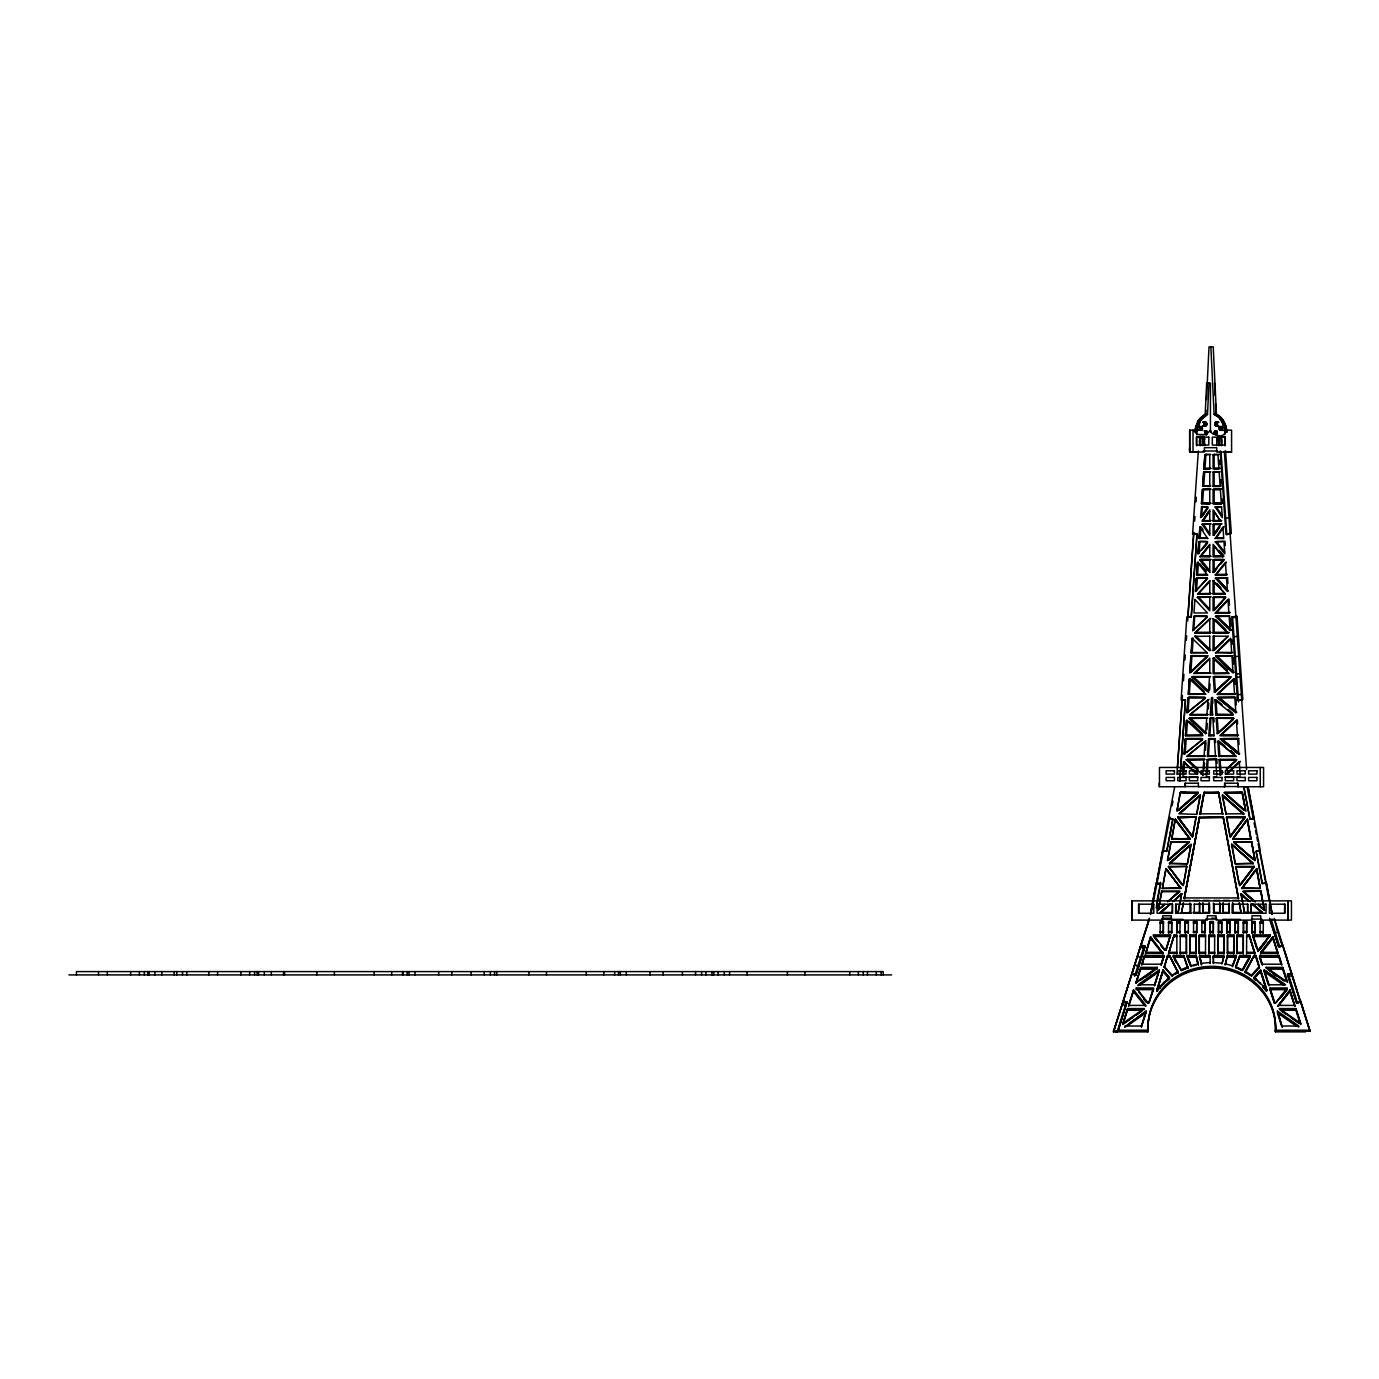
<?xml version="1.0" encoding="UTF-8"?>
<svg xmlns="http://www.w3.org/2000/svg" width="1379" height="1379" viewBox="0 0 1379 1379"><rect width="100%" height="100%" fill="white"/><g stroke="black" fill="none" stroke-linecap="round" stroke-linejoin="round"><path stroke-width="1.5" d="M1131.935 920.103L1131.935 900.866L1291.451 900.866L1291.451 920.103L1260.768 920.103L1260.768 915.759L1252.011 915.759L1252.011 920.103L1216.071 920.103L1216.071 915.759L1207.314 915.759L1207.314 920.103L1171.374 920.103L1171.374 915.759L1162.618 915.759L1162.618 920.103L1131.935 920.103L1131.935 900.866M1160.153 933.255L1160.256 921.534L1163.411 921.534L1163.411 932.566L1160.256 932.566M1179.959 933.255L1180.062 921.534L1176.908 921.534L1176.908 932.566L1180.062 932.566M1188.284 933.255L1188.388 921.534L1185.233 921.534L1185.233 932.566L1188.388 932.566M1180.234 953.303L1186.457 953.303L1186.457 934.876L1180.234 934.876L1180.131 953.992M1193.214 430.145L1189.698 430.145L1189.698 452.019L1204.419 452.019L1204.419 447.675L1216.692 447.675L1216.692 452.019L1231.585 452.019L1231.585 430.145L1228.086 430.145L1223.707 434.54C1220.501 438.126 1209.986 433.368 1215.985 430.955C1219.45 435.609 1211.227 436.04 1210.555 430.145L1206.177 434.54M1189.784 934.876L1189.784 953.303L1196.024 953.303L1196.024 934.876L1189.784 934.876L1189.698 953.992M1193.025 452.019L1193.025 430.145L1197.403 434.54L1206.573 434.609L1207.47 432.61L1206.332 430.869L1204.539 434.385L1206.884 434.385M1193.559 932.566L1193.559 921.534L1196.713 921.534L1196.713 932.566L1193.559 932.566L1193.559 931.566L1196.713 931.566M1201.885 932.566L1201.885 921.534L1205.039 921.534L1205.039 932.566L1201.885 932.566L1201.885 931.566L1205.039 931.566M1209.762 633.099L1209.762 618.585L1194.972 632.858L1209.762 633.099L1194.972 632.858M1209.762 597.21L1209.762 610.776L1197.317 597.21L1209.762 597.21L1197.317 597.452M1199.971 556.599L1209.762 556.823L1209.762 544.343L1199.971 556.823L1208.538 546.101M1209.762 524.261L1209.762 535.431L1202.092 524.261L1209.762 524.261L1202.092 524.261M1209.762 503.783L1209.762 489.459L1202.488 489.459L1201.523 503.542L1209.762 503.783L1201.523 503.542M1209.762 486.373L1209.762 472.049L1203.695 472.049L1202.712 486.132L1209.762 486.373L1202.712 486.132M1203.919 468.722L1209.762 468.963L1209.762 454.639L1204.901 454.639L1203.919 468.963L1204.901 454.639M1210.21 921.534L1210.21 932.566L1213.365 932.566L1213.365 921.534L1210.21 921.534L1210.124 933.255M1213.089 633.099L1213.089 618.585L1227.913 633.099L1213.089 633.099L1227.913 632.858M1213.089 572.44L1213.089 559.908L1223.104 559.908L1214.347 570.906M1222.897 556.599L1213.089 556.823L1213.089 544.343L1222.897 556.823L1214.313 546.101M1213.089 486.373L1213.089 472.049L1219.157 472.049L1220.139 486.373L1213.089 486.373L1220.139 486.373M1223.139 641.666L1214.141 650.233L1214.141 635.719M1218.002 934.876L1218.002 953.303L1224.224 953.303L1224.224 934.876L1218.002 934.876L1217.898 953.992M1218.536 921.534L1218.536 932.566L1221.691 932.566L1221.691 921.534L1218.536 921.534L1218.45 933.255M1226.862 921.534L1226.862 932.566L1230.016 932.566L1230.016 921.534L1226.862 921.534L1226.776 933.255M1227.551 953.303L1227.551 934.876L1233.791 934.876L1233.791 953.303L1227.551 953.303L1227.551 952.303L1233.791 952.303M1235.188 921.534L1235.188 932.566L1238.342 932.566L1238.342 921.534L1235.188 921.534L1235.101 923.223L1238.256 923.223M1237.118 934.876L1237.118 953.303L1243.341 953.303L1243.341 934.876L1237.118 934.876L1237.015 953.992M1243.513 921.534L1243.513 932.566L1246.668 932.566L1246.668 921.534L1243.513 921.534L1243.427 923.223L1246.582 923.223M1251.839 931.566L1254.993 931.566L1254.907 933.255L1254.907 922.223L1251.753 922.223L1251.736 933.255L1251.839 921.534L1254.993 921.534L1254.993 932.566L1251.839 932.566M1260.078 933.255L1260.165 921.534L1263.319 921.534L1263.233 933.255L1263.319 931.566L1260.165 931.566M1287.934 920.103L1287.934 900.866M1199.902 445.624C1197.403 434.471 1205.47 433.661 1203.109 445.555M1200.523 445.624L1200.592 438.918L1202.195 436.471M1216.761 445.624L1216.83 438.918L1218.45 436.471M1219.105 445.624L1219.191 438.918L1220.794 436.471M1218.743 445.555C1216.692 434.023 1223.794 434.057 1221.708 445.555M1198.903 430.351L1200.161 428.231L1199.023 426.473M1202.505 428.731L1201.023 426.456L1200.006 429.524L1201.264 430.351L1202.385 429.231L1200.144 428.731M1206.573 434.609C1204.074 435.178 1204.246 429.334 1206.987 431.282M1219.105 428.576C1218.829 424.939 1223.363 427.076 1221.535 429.645C1217.536 431.231 1220.622 426.439 1222.587 430.317M1221.449 428.576L1222.346 426.559M1209.004 383.138L1207.504 414.338L1200.575 420.509L1197.024 430.938L1194.662 430.938L1198.23 420.509L1205.16 414.338L1206.659 383.138L1210.434 383.138L1210.434 432.041M1205.97 410.115L1205.763 414.338L1199.058 420.181L1195.403 430.058M1206.487 399.582L1209.004 346.887L1213.227 346.887L1216.45 414.338C1223.294 417.406 1226.5 425.197 1227.069 432.282L1224.724 432.282C1224.156 425.197 1220.949 417.406 1214.106 414.338L1210.865 346.887M1196.8 434.54L1197.024 430.938M1195.472 534.207L1192.594 533.811L1196.903 534.052L1191.163 617.12L1186.836 616.878L1181.096 699.929L1185.406 700.17L1179.803 781.1L1185.492 699.929L1182.165 699.705M1192.594 534.052L1198.334 451.002M1177.39 768.051L1182.131 699.705M1187.871 616.637L1193.628 533.363L1197.11 533.828L1191.301 616.878L1187.871 616.413M1182.734 775.188L1183.665 761.829L1197.162 774.326M1202.626 738.972L1185.233 738.972L1184.199 754.106L1202.109 740.006M1186.526 720.372L1185.475 735.662L1203.022 735.662L1186.526 720.372L1185.475 735.886M1205.487 697.515L1188.112 697.515L1187.06 712.65L1204.987 698.326M1188.336 694.206L1189.387 678.933L1205.901 694.206L1188.336 694.447L1189.387 678.933M1190.973 656.076L1189.836 672.573L1207.194 656.301L1189.836 672.797L1190.973 656.076L1207.194 656.076M1192.197 638.322L1191.197 652.991L1192.197 638.322L1207.366 652.991M1196.593 574.836L1197.455 562.339L1207.625 575.06L1196.593 575.06L1207.625 574.836M1198.041 553.686L1198.885 541.671L1198.041 553.91L1207.642 541.671L1198.885 541.913M1199.902 527.157L1199.109 538.586L1199.902 526.933L1207.763 538.586M1182.872 773.516L1183.665 761.829M1184.199 754.33L1185.233 738.972M1187.06 712.891L1188.112 697.515M1196.351 578.387L1207.521 578.146L1195.455 591.246L1196.351 578.146L1195.455 591.488L1207.521 578.387M1196.593 575.06L1197.455 562.339M1201.523 503.783L1202.488 489.459M1202.712 486.373L1203.695 472.049M1183.716 774.964L1184.647 761.587M1185.182 753.882L1186.233 738.506L1201.712 738.506M1202.092 735.421L1186.457 735.421L1187.526 720.148M1188.06 712.426L1189.112 697.067L1204.591 697.291M1193.766 630.169L1194.748 615.827L1206.47 616.051M1196.472 591.022L1197.386 577.68L1206.694 577.68M1206.832 574.612L1197.61 574.612L1198.489 562.098M1199.092 553.462L1199.92 541.206L1206.935 541.447M1207.073 538.138L1200.144 538.138L1200.937 526.692L1203.178 529.967M1202.333 506.403L1201.592 517.159L1207.78 507.937M1210.814 503.318L1202.557 503.318L1203.539 488.993L1210.814 488.993M1210.814 471.808L1204.746 471.584L1203.764 485.908L1210.814 485.908M1210.814 468.498L1204.987 468.498L1205.953 454.174M1202.747 775.205L1203.815 759.691L1186.25 759.932M1204.039 756.606L1205.091 741.247L1188.198 755.347M1205.625 733.766L1206.677 718.252L1189.112 718.252L1205.625 733.525M1206.901 715.167L1207.952 699.808L1191.06 713.908M1208.487 692.31L1209.538 676.796L1191.99 676.796L1208.487 692.086M1204.16 769.017L1204.556 763.052M1205.453 750.245L1205.987 742.678M1206.918 729.474L1207.314 723.51M1208.332 709.03L1208.728 703.118M1209.659 689.948L1210.055 683.984M1206.073 775.17L1207.142 759.691L1216.761 759.226L1208.159 759.226L1207.09 774.946M1207.366 756.606L1208.573 738.972L1215.33 738.748L1209.607 738.506L1208.4 756.157L1216.537 756.157M1208.797 735.886L1210.004 718.252L1212.865 718.252L1214.072 735.886M1210.245 715.167L1211.434 697.602L1212.641 715.167M1213.348 735.421L1209.831 735.421L1211.038 717.787L1213.899 717.787L1214.158 721.889M1176.942 774.446L1182.475 695.447M1183.492 680.778L1183.94 674.383M1184.94 659.989L1185.302 654.973M1186.319 640.304L1186.647 635.805M1187.681 620.895L1193.869 532.415M1194.662 521.055L1194.972 516.608M1196.007 501.887L1196.334 497.267M1206.953 617.464L1192.749 630.617L1193.955 616.292L1207.383 616.292M1201.523 506.851L1200.54 517.625L1207.763 506.851L1201.523 506.851L1207.763 507.093M1203.126 425.973L1204.505 424.025L1203.126 422.06M1206.815 424.525L1205.47 422.06L1204.281 424.991L1205.47 425.973L1206.677 424.991L1204.453 424.525M1214.761 424.025C1214.899 420.026 1219.381 423.629 1216.83 425.715C1212.658 425.421 1216.95 423.577 1218.484 422.06M1214.727 434.385C1217.674 436.385 1217.45 429.317 1214.623 431.282M1150.431 913.794L1156.24 882.974L1150.431 914.432M1169.651 818.35L1172.908 818.988L1166.824 851.308L1162.549 850.671L1156.464 882.991L1160.756 884.215L1156.24 883.611M1156.464 883.594L1162.549 851.291M1156.188 907.847L1160.756 883.611M1157.705 900.384L1158.463 896.333M1169.875 835.743L1170.633 831.709M1158.153 910.433L1161.67 891.041M1162.48 888.421L1166.1 868.58L1180.786 888.421L1162.29 888.421L1165.893 868.58M1167.41 860.53L1170.943 841.776M1177.08 809.818L1180.217 792.494L1198.144 792.494L1178.218 809.921M1158.326 910.468L1161.859 891.075L1179.752 891.075L1167.513 901.814L1178.011 892.385M1189.06 841.724L1171.167 841.724L1167.617 860.513L1189.06 842.328L1169.151 859.772M1171.788 839.07L1175.408 819.229L1190.094 839.07L1171.788 838.449M1180.458 792.373L1176.925 811.162L1198.351 792.373L1180.458 792.373L1198.351 792.977L1178.459 810.421M1172.581 901.745L1181.751 893.695L1178.218 912.484M1186.905 866.408L1183.285 885.628L1168.599 866.408L1186.905 866.408L1168.392 867.046L1170.84 870.235M1169.633 863.133L1191.06 844.344L1187.526 863.737L1169.426 863.771L1189.319 846.361M1177.666 817.144L1196.196 817.04L1192.576 836.881L1177.89 817.04L1192.576 836.277M1200.351 794.993L1196.817 814.386L1178.924 813.782L1200.351 794.993L1180.458 813.041M1189.887 903.021L1190.094 913.088L1181.407 913.053L1183.285 903.021M1183.492 903.038L1181.613 912.484M1184.337 897.97L1199.575 817.04L1184.13 898.556M1204.229 792.373L1200.195 814.386L1204.229 792.373L1218.64 792.373L1222.673 814.386L1218.64 792.373M1183.423 884.318L1186.681 866.408M1190.853 845.034L1187.302 863.771L1169.426 863.151L1189.319 845.723M1223.276 817.661L1199.575 817.661L1184.337 898.574L1199.368 817.144L1223.276 817.04L1238.532 898.574L1223.276 817.04M1200.351 811.938L1204.022 792.494L1218.415 792.494L1222.449 813.869M1200.351 812.559L1204.022 792.494M1151.103 913.743L1169.909 817.04M1172.116 805.698L1172.977 801.268M1156.774 902.004L1160.601 882.301M1221.897 963.955L1223.949 955.475L1213.451 955.475L1213.451 963.525M1222.484 962.318L1223.949 956.474L1213.451 956.474M1225.173 964.559L1227.379 955.475L1236.291 955.475L1232.464 965.679L1225.259 963.869L1225.259 964.869L1227.379 956.474L1236.291 956.474L1232.464 966.679M1149.138 919.104L1113.818 1031.113L1116.99 1032.113L1126.384 1002.292M1134.589 976.315L1144.001 946.442M1169.582 956.474L1167.617 956.474L1164.135 967.351L1167.617 955.475L1169.582 955.475L1178.218 972.953L1169.582 955.475M1176.908 953.303L1168.634 953.303L1174.201 934.876L1176.908 934.876L1176.804 953.992M1162.893 970.626L1157.24 990.76M1168.634 953.303L1174.115 935.565M1156.585 991.346L1162.893 971.626L1168.116 977.452M1164.617 966.231L1167.617 955.475M1168.547 953.992L1174.201 934.876M1113.422 1031.871L1140.692 945.891L1113.422 1031.871L1147.931 1031.871A63.83 60.883 0 0 1 1211.693 968.024A63.83 60.883 0 0 1 1275.454 1031.871L1305.465 1031.871L1305.465 1030.871L1275.454 1030.871L1275.454 1031.871M1140.847 945.011L1145.018 945.977L1135.917 975.401L1145.018 946.977L1140.847 946.011L1140.847 945.011L1149.448 918.19M1140.847 946.011L1149.448 919.19M1300.759 1001.206L1300.759 1002.205L1296.57 1003.188L1296.57 1002.188L1300.759 1001.206L1310.05 1031.199L1275.541 1031.199A63.83 60.883 0 0 0 1211.779 967.334A63.83 60.883 0 0 0 1148.035 1031.199L1118.007 1031.199L1127.057 1001.981L1122.868 1001.016M1118.007 1031.199L1127.057 1001.981M1127.557 1008.583L1122.782 1023.477L1144.122 1008.583L1144.122 1009.583L1127.557 1009.583L1127.557 1008.583L1144.122 1008.583M1133.572 989.846L1128.574 1005.412L1145.88 1005.412L1133.572 989.846L1128.574 1006.411M1140.778 967.369L1135.986 982.262L1157.343 967.369L1157.343 968.368L1140.778 968.368L1140.778 967.369L1157.343 967.369M1144.587 955.475L1141.795 964.197L1161.17 964.197L1163.962 955.475L1144.587 955.475L1142.26 964.145M1162.807 953.992L1150.5 938.427L1145.518 953.992L1150.603 936.737L1162.911 953.303L1145.604 953.303L1150.603 936.737M1127.453 1009.273L1122.782 1024.476L1132.624 1017.599M1135.986 983.261L1140.674 968.058M1141.795 965.197L1144.501 956.164M1123.264 1023.304L1127.453 1010.273L1141.95 1010.255M1129.091 1005.153L1133.469 991.535L1144.553 1005.532M1136.503 982.089L1140.674 969.058L1157.24 969.058M1146.121 1012.1L1141.347 1027.01L1146.121 1011.1L1124.781 1027.01L1146.121 1011.1M1159.343 969.902L1154.568 984.796L1138.003 984.796L1159.343 969.902L1154.568 985.795M1170.581 934.876L1165.583 950.441L1153.275 934.876L1170.581 934.876L1166.117 950.183M1141.26 1026.7L1145.432 1013.651M1149.086 1002.274L1153.447 988.657M1154.464 985.485L1159.256 970.592M1161.084 964.886L1163.876 956.164M1166.117 949.183L1169.857 937.496M1149.172 1002.585L1153.551 988.967L1136.244 988.967L1136.244 987.967L1153.551 987.967L1148.552 1003.533L1136.244 987.967M1161.17 965.197L1163.962 956.474L1144.587 956.474M1162.997 970.954L1156.688 990.656L1162.997 969.954L1169.53 978.211L1162.997 969.954M1232.378 966.369L1236.205 956.164L1236.205 957.164L1227.276 957.164L1227.379 955.475M1235.584 966.782L1239.824 955.475L1250.236 955.475L1242.376 969.696L1235.584 966.782L1240.669 969.971M1235.584 967.782L1239.824 956.474L1250.236 956.474L1242.376 970.695M1236.205 966.593L1239.824 955.475M1250.15 956.164L1242.272 970.385L1235.498 967.472M1243.255 969.609L1250.15 957.164L1239.738 957.164M1249.908 975.229L1245.254 971.264L1253.994 955.475L1255.959 955.475L1259.441 967.351L1251.46 976.211M1245.254 972.264L1253.907 956.164L1245.168 972.953M1202.626 515.867L1207.78 508.161M1202.316 520.952L1209.762 509.834L1209.762 521.176L1202.316 521.176L1210.814 520.728M1202.316 521.176L1208.711 511.661M1209.745 511.195L1203.35 520.728L1210.814 520.486M1220.76 524.261L1213.089 535.431L1213.089 524.261L1220.76 524.261L1214.192 534.069M1214.141 534.966L1219.622 527.002M1215.227 533.604L1219.622 527.226M1215.106 538.586L1222.966 526.933L1223.759 538.586L1215.106 538.362M1223.07 538.138L1216.157 538.138L1224 526.709M1157.343 991.07L1160.532 985.933L1169.53 977.211M1230.292 836.277L1244.996 817.04L1226.448 817.144L1230.068 836.967L1244.754 817.764L1226.448 817.764M1244.996 817.661L1230.292 836.881L1226.655 817.04L1244.996 817.04M1251.098 839.07L1247.478 819.229L1232.774 839.07L1251.098 839.07L1232.567 838.518M1232.774 839.07L1247.478 819.229M1240.807 884.629L1254.269 867.012L1235.756 867.046M1242.065 887.8L1256.752 868.58L1260.354 888.421L1241.858 888.421L1247.978 879.785M1242.065 888.421L1256.752 869.184M1230.068 836.329L1244.754 817.144M1233.791 836.915L1241.134 827.314M1243.582 824.108L1247.254 819.316L1250.874 839.139L1247.254 819.953L1233.791 837.553M1240.6 884.008L1254.063 866.408L1240.6 884.629M1250.425 876.579L1255.321 870.183M1241.858 888.421L1256.545 869.218L1260.165 888.421L1256.545 868.58M1270.283 934.876L1257.993 950.441L1252.994 934.876L1270.283 934.876L1257.993 951.441L1252.908 935.565M1257.889 951.114L1268.973 937.117M1260.354 949.011L1266.508 941.219M1260.665 952.303L1272.972 936.737L1277.971 953.303L1260.665 953.303L1260.665 952.303L1277.971 952.303M1265.491 946.77L1271.645 938.978M1260.665 953.303L1272.972 936.737M1260.578 953.992L1272.886 938.427L1277.868 953.992M1276.161 1002.671L1286.004 990.208M1279.936 998.31L1287.331 988.967L1270.025 988.967L1270.025 987.967L1287.331 987.967L1275.023 1003.533L1270.025 987.967M1281.074 997.431L1287.228 989.657L1269.938 989.657L1274.299 1003.274M1290.003 990.846L1277.695 1006.411L1290.003 989.846L1295.002 1006.411L1289.917 990.536L1286.228 995.207M1278.833 1004.533L1283.763 998.31M1278.833 1005.532L1289.917 991.535L1290.003 989.846M1201.488 550.221L1207.487 542.723M1203.884 547.446L1207.487 542.947M1209.59 545.412L1201.006 556.375L1210.814 556.375M1213.089 572.199L1223.104 559.908M1214.141 571.751L1216.64 568.665M1220.398 564.063L1224.138 559.443L1214.141 559.443L1214.141 571.975L1216.64 568.906M1220.398 564.287L1224.138 559.684L1214.141 559.684M1226.293 575.06L1225.414 562.339L1215.244 575.06L1226.293 575.06L1215.244 574.836M1227.327 574.612L1216.278 574.612L1226.448 562.115M1159.877 987.726L1167.151 980.159M1159.791 987.416L1169.426 977.901M1160.446 987.623L1159.791 988.415L1159.877 986.726M1259.441 966.351L1251.46 975.212L1245.254 971.264M1260.578 969.937L1266.887 990.656L1260.578 969.937L1254.045 977.211L1263.026 985.933L1266.232 991.07L1263.026 986.933M1259.182 972.092L1253.959 977.901L1255.631 979.469M1254.045 978.211L1260.578 970.937M1209.452 581.852L1198.558 593.677L1210.814 593.435M1214.141 610.07L1225.207 598.227M1222.449 601.434L1214.141 610.311L1214.141 596.762L1224.518 596.762M1215.364 612.966L1227.999 599.486L1228.93 613.207L1215.364 613.207L1228.93 613.207M1215.364 613.207L1227.999 599.486M1206.953 617.24L1192.749 630.617M1194.972 633.099L1210.814 618.361M1213.089 650.474L1228.137 636.184L1213.089 636.184L1213.089 650.698L1228.137 636.408M1192.283 670.797L1206.797 656.99M1223.139 641.425L1214.141 650.233M1206.797 657.231L1190.835 672.418L1191.973 655.611L1208.245 655.852M1215.502 652.991L1230.689 638.322L1231.688 652.991L1215.502 652.767M1204.97 663.299L1194.766 673.021L1210.814 673.021M1230.189 639.304L1216.537 652.301L1232.705 652.526M1194.766 673.245L1209.349 659.369M1216.537 652.526L1230.189 639.546M1214.382 692.086L1230.913 676.796L1213.33 676.796L1230.913 677.037L1215.882 690.931M1215.416 691.62L1230.43 677.727M1230.43 677.951L1215.416 691.844L1214.365 676.331L1229.965 676.572M1233.515 678.916L1216.985 694.447L1234.567 694.447L1233.515 679.157M1234.515 678.692L1218.019 693.982L1235.567 693.982M1217.261 733.525L1233.791 718.252L1216.192 718.252L1233.791 718.476M1218.295 733.059L1233.291 719.183M1233.291 719.407L1218.295 733.3L1217.226 717.787L1232.843 718.011M1237.446 735.886L1236.394 720.372L1219.846 735.662L1237.446 735.662M1221.363 734.507L1236.394 720.372M1220.139 774.981L1223.139 772.206M1226.155 769.43L1236.67 759.691L1219.07 759.691L1236.67 759.932L1227.655 768.258M1227.155 769.189L1236.153 760.622M1225.741 774.326L1239.256 761.829L1240.186 775.188M1227.241 773.171L1239.256 761.829M1228.241 772.481L1231.24 769.689M1234.239 766.914L1240.238 761.363M1226.741 774.102L1240.238 761.587M1169.633 863.737L1191.06 844.344M1158.153 909.795L1164.255 904.434M1158.326 909.864L1164.445 904.486M1161.204 907.744L1164.445 905.107M1168.84 901.056L1179.752 891.679L1161.67 891.679M1164.738 908.399L1160.153 912.415L1172.253 912.484M1178.493 896.35L1181.544 893.661L1178.011 912.415M1160.325 912.484L1169.513 904.434M1170.84 903.676L1160.153 913.053L1172.253 913.088M1173.908 900.987L1181.544 894.299M1160.325 913.088L1171.047 903.693M1174.098 901.021L1181.751 893.695M1178.218 810.559L1198.144 793.132L1180.217 792.494M1180.217 812.541L1198.61 796.459M1180.217 813.162L1200.144 795.752L1196.61 813.869M1168.944 859.186L1187.319 843.121M1168.944 859.824L1187.319 843.741M1188.595 711.633L1204.987 698.55M1208.987 699.343L1189.525 714.925L1206.901 714.925M1186.716 752.382L1202.109 739.765M1206.108 740.782L1186.647 756.381L1204.039 756.381M1169.426 978.9L1167.858 980.159L1167.944 978.469M1135.9 982.951L1153.964 970.351M1140.916 979.831L1145.846 976.384M1149.138 974.091L1155.705 969.506M1145.759 977.073L1150.672 973.643M1141.191 983.193L1147.759 978.607M1151.034 976.315L1157.602 971.73M1138.003 985.795L1159.343 970.902M1139.537 985.347L1159.256 971.574M1135.917 1015.306L1142.484 1010.721M1124.316 1023.028L1140.743 1011.565M1129.608 1023.252L1142.743 1014.082M1126.315 1026.545L1146.035 1012.789M1205.177 416.062L1206.625 415.079M1178.304 971.264L1172.098 975.212L1164.135 966.351M1172.012 975.901L1178.218 971.954M1175.201 974.246L1178.304 972.264L1169.478 956.164M1199.075 436.557L1203.746 436.471M1187.991 966.782L1181.2 969.696L1173.339 955.475L1183.751 955.475L1187.888 968.472L1183.751 955.475M1181.113 970.385L1187.888 967.472M1182.889 969.971L1187.991 967.782L1183.751 956.474L1173.339 956.474L1173.339 955.475M1275.385 932.79L1278.557 931.79M1279.626 946.253L1282.798 945.253L1300.604 1002.705L1283.435 948.2M1288.589 974.643L1291.761 973.643M1289.158 976.435L1292.313 975.436M1297.294 1002.24L1300.466 1001.24M1198.317 963.869L1191.094 965.679L1187.267 955.475L1196.196 955.475L1198.317 964.869L1196.196 955.475M1192.818 965.921L1196.42 965.007M1287.572 976.091L1287.59 974.195L1291.778 973.212M1253.218 818.402L1249.943 819.04L1243.806 787.409L1247.064 786.771L1253.339 819.023M1259.492 850.671L1256.217 851.308L1262.492 883.56L1265.75 882.922M1269.559 919.896L1272.817 919.259M1272.214 913.881L1266.405 882.991L1262.113 883.611L1256.045 851.308L1260.32 850.671L1248.047 786.806L1254.011 819.092M1210.124 963.525L1210.124 955.475L1199.609 955.475L1201.574 963.266L1210.124 962.525M1225.672 518.09L1228.982 517.866M1226.81 534.276L1230.12 534.052M1232.619 617.344L1236.032 616.878M1232.636 617.585L1235.946 617.344M1233.964 636.65L1237.273 636.408M1235.36 656.542L1238.67 656.301M1236.567 673.952L1239.893 673.71M1236.808 677.261L1240.117 677.037M1238.014 694.671L1241.341 694.447M1238.411 700.394C1250.27 699.256 1228.327 700.825 1241.772 700.153M1227 533.828L1231.309 533.363M1234.188 616.568L1237.084 616.413L1242.824 699.463L1239.945 699.86M1236.032 617.102L1231.706 617.344L1237.084 616.413M1205.16 414.338L1207.504 414.338M1214.106 414.338L1216.45 414.338M1203.85 414.976L1206.194 414.976M1217.967 415.079L1215.037 414.976L1216.295 415.768M1202.591 415.768L1204.936 415.768M1217.054 416.062L1219.398 416.062M1201.385 416.734L1203.729 416.734M1218.398 417.234L1220.76 417.234M1200.247 417.854L1202.609 417.854M1219.657 418.63L1222.018 418.63M1199.196 419.113L1201.54 419.113M1220.811 420.181L1223.156 420.181M1198.23 420.509L1200.575 420.509M1197.351 422.026L1199.713 422.026M1202.764 422.129L1205.832 422.129M1215.778 422.129L1218.846 422.129M1221.828 421.922L1224.19 421.922M1203.815 422.336L1206.16 422.336M1215.451 422.336L1217.795 422.336M1204.108 422.646L1206.453 422.646M1215.158 422.646L1217.519 422.646M1204.315 423.043L1206.677 423.043M1214.933 423.043L1217.295 423.043M1204.453 423.508L1206.815 423.508M1214.796 423.508L1217.157 423.508M1196.593 423.663L1198.937 423.663M1222.725 423.784L1225.069 423.784M1204.505 424.025L1206.849 424.025M1214.796 424.525L1218.484 425.973M1204.315 424.991L1206.677 424.991M1214.933 424.991L1217.295 424.991M1195.938 425.37L1198.282 425.37M1204.108 425.404L1206.453 425.404M1215.158 425.404L1217.519 425.404M1203.815 425.715L1206.16 425.715M1215.451 425.715L1217.795 425.715M1223.466 425.783L1225.81 425.783M1202.764 425.904L1205.832 425.904M1215.778 425.904L1218.846 425.904M1198.661 426.456L1201.73 426.628M1220.001 426.559L1223.07 426.473M1199.678 426.904L1202.023 426.904M1219.691 426.8L1222.035 426.8M1195.386 427.18L1197.73 427.18M1199.92 427.283L1202.264 427.283M1219.415 427.145L1221.777 427.145M1219.226 427.576L1221.57 427.576M1200.092 427.731L1202.436 427.731M1219.122 428.059L1221.466 428.059M1224.052 427.886L1226.396 427.886M1200.161 428.231L1202.505 428.231M1194.972 429.041L1197.317 429.041M1200.04 429.231L1202.385 429.231M1219.174 429.059L1221.535 429.059M1219.346 429.524L1221.691 429.524M1199.851 429.662L1202.195 429.662M1199.575 429.989L1201.936 429.989M1219.588 429.886L1222.242 430.162M1224.466 430.058L1226.81 430.058M1198.541 430.317L1201.609 430.231M1220.243 430.317L1222.949 430.334M1203.988 430.869L1206.677 431.006M1214.933 431.006L1217.278 431.006M1204.884 431.661L1207.228 431.661M1214.382 431.661L1216.743 431.661M1205.039 432.11L1207.401 432.11M1214.227 432.11L1216.571 432.11M1205.125 432.61L1207.47 432.61M1214.141 432.61L1216.485 432.61M1205.108 433.127L1207.452 433.127M1214.158 433.127L1216.502 433.127M1205.005 433.609L1207.349 433.609M1214.261 433.609L1216.623 433.609M1204.798 434.04L1207.159 434.04M1214.468 434.04L1216.812 434.04M1218.105 436.471L1222.501 436.54M1198.765 436.781L1204.177 437.367L1204.85 445.555M1217.778 436.643L1222.828 436.764M1198.472 437.057L1203.919 437.04M1217.674 437.057L1222.966 436.884M1198.73 437.574L1201.195 437.402M1217.312 437.574L1219.777 437.402M1219.657 436.471L1223.018 437.402M1200.781 436.471L1202.367 438.625L1204.712 438.625M1216.83 438.918L1219.191 438.918M1202.367 438.625L1204.832 439.194M1216.778 439.487L1219.122 439.487M1203.195 451.002L1217.571 451.002M1198.213 452.019L1189.698 452.019L1189.698 430.145M1224.466 452.019L1231.585 452.019M1205.953 454.398L1210.814 454.398M1214.141 454.398L1219.019 454.398M1213.089 454.863L1217.95 454.639L1218.933 468.963L1213.089 468.963L1213.089 454.639M1210.814 468.257L1204.987 468.498M1214.141 468.257L1219.984 468.257M1219.984 468.498L1214.141 468.498L1214.141 454.174M1220.208 471.808L1214.141 471.584L1214.141 485.908M1203.695 472.273L1209.762 472.049M1214.141 485.667L1221.191 485.908M1221.415 488.993L1214.141 488.993L1214.141 503.318L1222.397 503.318L1214.141 503.076M1210.814 489.217L1203.539 488.993M1214.141 489.217L1221.415 489.217M1221.346 503.783L1220.363 489.459L1213.089 489.459L1213.089 503.783L1221.346 503.783L1213.089 503.542M1202.488 489.683L1209.762 489.459M1213.089 489.683L1220.363 489.459M1210.814 503.076L1202.557 503.318M1221.57 506.851L1215.089 506.851L1222.311 517.625L1221.57 506.851L1215.089 507.093M1214.141 520.486L1221.587 520.486M1213.089 520.952L1221.587 520.728M1220.553 521.176L1213.089 521.176L1213.089 509.834L1220.553 521.176L1214.158 511.661M1210.814 523.813L1203.143 523.813L1209.711 533.604M1221.811 523.813L1214.141 523.813L1214.141 535.19M1203.143 524.037L1210.814 524.037M1214.141 524.037L1221.811 524.037M1213.089 524.503L1220.76 524.503M1207.073 537.896L1200.144 538.138M1223.07 537.896L1216.157 538.138M1199.109 538.362L1207.763 538.362M1215.227 541.913L1223.983 541.671L1224.828 553.91L1215.227 541.671M1201.006 556.133L1210.814 556.133M1214.141 556.133L1221.966 556.133M1210.814 559.684L1200.799 559.443L1210.814 559.443M1208.521 570.906L1199.764 559.908L1209.762 559.908L1209.762 572.44M1199.764 560.15L1209.762 560.15M1223.104 560.15L1213.089 559.908M1206.832 574.371L1197.61 574.612M1227.327 574.371L1216.278 574.612M1228.448 591.022L1216.399 577.68L1227.551 577.68L1227.931 583.541M1206.694 577.922L1197.386 577.68M1216.399 577.922L1227.551 577.922M1215.347 578.387L1226.517 578.146L1227.431 591.488L1215.347 578.146M1214.141 593.435L1224.345 593.435M1197.524 593.901L1210.814 593.677M1213.089 593.901L1225.362 593.901L1213.089 580.593L1213.089 594.142L1225.362 594.125L1213.089 580.835M1198.334 596.762L1210.814 596.762M1210.814 596.986L1198.334 596.986L1209.417 608.828M1214.141 596.986L1224.518 596.986M1213.089 597.452L1225.569 597.452M1216.416 612.5L1229.947 612.5M1229.947 612.741L1216.416 612.741L1229.017 599.02L1229.43 605.036M1229.947 616.051L1216.519 615.827L1231.154 629.927M1230.137 630.634L1229.172 616.292L1215.485 616.292L1230.137 630.393M1207.383 616.516L1193.955 616.292M1215.485 616.516L1229.172 616.292M1195.989 632.392L1210.814 632.409M1214.141 632.409L1228.93 632.409M1195.989 632.633L1210.814 632.633M1228.93 632.633L1214.141 632.633L1214.141 620.171M1206.384 652.526L1192.214 652.526L1193.214 638.098M1191.197 652.767L1207.366 652.767M1216.709 655.852L1232.929 655.852M1215.657 656.076L1231.93 656.076L1233.067 672.883L1215.657 656.301L1233.067 672.642M1190.973 656.301L1207.194 656.301M1215.657 656.301L1231.93 656.076M1214.141 673.021L1228.206 673.021M1210.814 673.245L1193.697 673.486L1209.762 658.214L1209.762 673.486M1192.99 676.572L1210.59 676.572M1189.336 693.74L1204.97 693.74M1235.567 693.74L1218.019 693.74L1234.515 678.468L1234.912 684.432M1204.97 693.982L1189.336 693.982L1190.387 678.468L1203.919 691.189M1235.791 697.291L1218.415 697.291L1236.842 712.426M1235.86 712.891L1234.808 697.515L1217.381 697.515L1235.86 712.65M1188.112 697.757L1205.487 697.757M1217.381 697.757L1234.808 697.515M1190.508 714.477L1207.935 714.477M1232.447 714.477L1217.002 714.477L1232.447 714.701M1190.508 714.701L1207.935 714.701M1210.245 714.925L1212.641 714.925M1215.968 714.925L1233.395 714.925L1214.916 700.032M1207.711 718.011L1190.111 717.787L1206.642 733.3M1202.092 735.197L1186.457 735.421M1213.348 735.197L1209.831 735.421M1220.88 735.197L1238.428 735.197M1238.428 735.421L1220.88 735.421L1237.377 719.907L1237.635 723.958M1208.797 735.662L1214.072 735.662M1223.207 738.506L1238.67 738.506L1239.049 744.419M1185.233 739.213L1202.626 739.213M1220.26 739.196L1237.67 738.972L1238.721 754.33M1187.647 755.916L1205.056 755.916M1216.537 755.916L1208.4 756.157M1235.325 755.916L1219.863 755.916L1235.325 756.157M1187.647 756.157L1205.056 756.157M1207.366 756.381L1215.52 756.381M1218.846 756.381L1236.274 756.381L1217.795 741.247L1234.722 755.347M1187.233 759.226L1204.832 759.226M1220.087 759.467L1235.705 759.243M1204.832 759.467L1186.25 759.691L1202.747 774.981M1182.613 777.101L1198.213 777.101M1205.936 777.101L1209.607 777.101M1213.279 777.101L1216.95 777.101M1224.69 777.101L1240.324 777.101M1198.472 783.22L1185.147 783.22L1185.147 786.547L1199.109 786.547M1223.742 786.547L1238.963 786.547M1242.445 792.373L1224.518 792.373L1245.961 811.162L1242.445 792.373L1224.518 792.977L1244.427 810.421M1224.293 792.494L1242.186 792.494L1245.323 809.18M1204.229 792.977L1218.64 792.977M1204.022 793.132L1218.415 792.494M1224.293 793.132L1242.186 793.132L1245.323 809.801M1199.989 813.869L1222.673 813.782M1225.828 813.869L1243.961 813.782L1222.501 794.993L1242.427 813.041M1177.89 817.661L1196.196 817.04M1177.666 817.764L1195.989 817.144L1192.37 836.967L1180.114 820.97M1199.368 817.764L1223.07 817.144L1238.308 897.919M1190.094 838.449L1171.564 839.139L1175.167 819.316L1189.87 838.518M1233.809 841.724L1251.701 841.724L1255.235 860.513L1233.809 842.328L1253.701 859.772M1189.06 842.328L1171.167 841.724M1233.809 842.328L1251.701 841.724M1235.136 863.771L1253.235 863.737L1231.809 844.344L1253.235 863.133L1235.136 863.771L1231.585 844.396L1248.426 859.134M1235.963 866.408L1254.269 866.408L1239.583 885.628L1235.963 867.012M1180.786 887.8L1162.29 888.421M1241.858 887.783L1260.165 888.421M1264.509 910.468L1260.975 891.075L1243.1 891.075L1255.338 901.814M1184.13 897.919L1238.532 897.97M1183.871 900.418L1190.094 900.418M1193.421 900.418L1199.661 900.418M1202.988 900.418L1209.211 900.418M1213.658 900.418L1219.881 900.418M1223.207 900.418L1229.43 900.418M1232.757 900.418L1238.997 900.418M1191.042 904.193L1175.649 904.193L1175.649 913.26L1191.042 913.26M1194.18 904.193L1209.573 904.193L1209.573 913.26L1194.18 913.26L1194.369 904.193M1190.094 912.484L1181.407 913.053M1193.214 912.415L1199.661 912.484M1202.764 912.415L1209.211 912.484M1213.434 912.415L1219.881 912.484M1223.001 912.415L1229.43 912.484M1232.55 912.415L1241.255 912.484M1244.427 912.415L1262.509 912.484L1244.427 913.053L1243.255 906.158M1193.214 913.053L1199.661 913.088L1199.661 903.038M1209.211 913.088L1202.764 913.053L1202.764 903.021M1213.434 913.053L1219.881 913.088L1219.881 903.038M1229.43 913.088L1223.001 913.053L1223.001 903.021M1232.55 913.053L1241.255 913.088L1239.376 903.038M1229.206 913.26L1213.813 913.26L1213.813 904.193L1229.206 904.193L1229.017 913.26M1162.256 918.19L1170.788 918.19M1211.779 918.19L1216.037 918.19M1161.79 919.086L1171.443 919.086M1205.849 919.086L1216.899 919.086M1251.529 919.086L1261.751 919.086M1165.514 919.379L1183.044 919.379M1222.828 919.379L1240.359 919.379M1160.153 922.223L1163.324 922.223L1163.307 933.255L1163.411 931.566L1160.256 931.566M1168.478 922.223L1171.65 922.223L1171.633 933.255L1171.736 921.534L1168.582 921.534L1168.478 933.255M1176.804 922.223L1179.959 922.223M1185.13 922.223L1188.284 922.223M1193.456 922.223L1196.61 922.223M1201.781 922.223L1204.936 922.223M1210.107 922.223L1213.279 922.223M1218.433 922.223L1221.604 922.223M1226.776 922.223L1229.93 922.223M1238.256 922.223L1235.101 922.223L1235.084 933.255L1235.188 931.566L1238.342 931.566M1246.582 922.223L1243.427 922.223L1243.41 933.255L1243.513 931.566L1246.668 931.566M1260.061 922.223L1263.233 922.223M1160.256 922.534L1163.411 922.534M1168.582 922.534L1171.736 922.534M1176.908 922.534L1180.062 922.534M1185.233 922.534L1188.388 922.534M1196.713 922.534L1193.559 922.534L1193.559 921.534M1205.039 922.534L1201.885 922.534L1201.885 921.534M1210.21 922.534L1213.365 922.534M1218.536 922.534L1221.691 922.534M1226.862 922.534L1230.016 922.534M1235.188 922.534L1238.342 922.534M1243.513 922.534L1246.668 922.534M1251.839 922.534L1254.993 922.534M1260.165 922.534L1263.319 922.534M1260.061 923.223L1263.233 923.223L1263.319 921.534M1160.153 923.223L1163.324 923.223L1163.411 921.534M1168.478 923.223L1171.65 923.223M1176.804 923.223L1179.959 923.223M1185.13 923.223L1188.284 923.223M1193.456 923.223L1196.61 923.223M1201.781 923.223L1204.936 923.223M1210.107 923.223L1213.279 923.223M1218.433 923.223L1221.604 923.223M1226.776 923.223L1229.93 923.223M1251.753 923.223L1254.907 923.223L1254.993 921.534M1168.582 931.566L1171.736 931.566M1176.908 931.566L1180.062 931.566M1185.233 931.566L1188.388 931.566M1210.21 931.566L1213.365 931.566M1218.536 931.566L1221.691 931.566M1226.862 931.566L1230.016 931.566M1160.153 932.256L1163.307 932.256M1168.478 932.256L1171.633 932.256M1176.804 932.256L1179.959 932.256M1185.13 932.256L1188.284 932.256M1193.456 932.256L1196.61 932.256M1201.799 932.256L1204.953 932.256M1210.124 932.256L1213.279 932.256M1218.45 932.256L1221.604 932.256M1226.776 932.256L1229.93 932.256M1235.084 932.256L1238.256 932.256M1243.41 932.256L1246.582 932.256M1251.736 932.256L1254.907 932.256M1260.078 932.256L1263.233 932.256M1168.582 932.566L1171.736 932.566M1260.165 932.566L1263.319 932.566M1246.668 953.303L1254.942 953.303L1249.271 935.565L1254.856 953.992L1249.357 934.876L1246.668 934.876L1246.582 953.992M1170.581 935.876L1153.275 935.876L1156.964 940.547M1174.201 935.876L1176.908 935.876M1180.234 935.876L1186.457 935.876L1186.457 934.876M1189.784 935.876L1196.024 935.876M1199.334 935.876L1205.574 935.876M1208.9 935.876L1214.675 935.876M1218.002 935.876L1224.224 935.876M1233.791 935.876L1227.551 935.876L1227.551 934.876M1237.118 935.876L1243.341 935.876M1246.668 935.876L1249.357 935.876L1249.357 934.876M1252.994 935.876L1270.283 935.876M1155.102 936.565L1170.478 936.565M1174.115 936.565L1176.804 936.565M1180.131 936.565L1186.371 936.565M1189.698 936.565L1195.921 936.565M1199.247 936.565L1205.487 936.565M1208.797 936.565L1214.589 936.565M1217.898 936.565L1224.138 936.565M1227.465 936.565L1233.688 936.565M1237.015 936.565L1243.255 936.565M1246.582 936.565L1249.271 936.565M1252.994 934.876L1252.908 936.565L1270.197 936.565M1145.604 952.303L1162.911 952.303M1168.634 952.303L1176.908 952.303M1180.234 952.303L1186.457 952.303L1186.457 953.303M1189.784 952.303L1196.024 952.303M1199.334 952.303L1205.574 952.303M1208.9 952.303L1214.675 952.303M1218.002 952.303L1224.224 952.303M1237.118 952.303L1243.341 952.303M1246.668 952.303L1254.942 952.303M1145.518 952.992L1160.894 952.992M1168.547 952.992L1176.804 952.992M1180.131 952.992L1186.371 952.992M1189.698 952.992L1195.921 952.992M1199.247 952.992L1205.487 952.992M1208.797 952.992L1214.589 952.992M1217.898 952.992L1224.138 952.992M1227.465 952.992L1233.688 952.992M1237.015 952.992L1243.255 952.992M1246.582 952.992L1254.856 952.992M1260.578 952.992L1277.868 952.992M1205.574 953.303L1199.334 953.303L1199.334 934.876L1205.574 934.876L1205.487 953.992M1214.675 953.303L1208.9 953.303L1208.9 934.876L1214.675 934.876L1214.589 953.992M1278.988 955.475L1259.596 955.475L1262.406 964.197L1281.78 964.197L1278.988 955.475L1278.988 956.474L1259.596 956.474M1187.267 955.475L1187.267 956.474L1196.196 956.474M1199.609 956.474L1210.124 956.474M1144.501 957.164L1163.876 957.164L1163.962 955.475M1167.53 957.164L1169.478 957.164M1173.236 957.164L1183.647 957.164M1187.181 957.164L1196.11 957.164L1197.799 963.869M1199.609 955.475L1199.523 957.164L1210.038 957.164M1213.348 957.164L1223.862 957.164M1253.907 957.164L1255.855 957.164L1259.337 968.041L1259.337 967.041L1251.374 975.901L1245.168 971.954M1281.125 964.145L1278.885 957.164L1259.51 957.164L1261.751 964.145M1266.232 967.369L1282.798 967.369L1287.572 982.262L1266.232 967.369L1266.232 968.368L1282.798 968.368L1282.798 967.369M1268.215 969.058L1282.711 969.058L1286.297 980.228M68.95 974.901L891.644 974.901M1136.158 989.657L1153.447 989.657M1277.695 1005.412L1295.002 1005.412M1279.453 1008.583L1296.019 1008.583L1300.811 1023.477L1279.453 1008.583L1279.453 1009.583L1296.019 1009.583L1296.019 1008.583M1281.419 1010.255L1295.915 1010.255L1300.104 1023.304M1124.781 1026.01L1141.347 1026.01M1282.229 1026.01L1298.794 1026.01L1277.454 1011.1L1282.229 1027.01L1277.454 1011.1M1118.007 1030.199L1148.035 1030.199A63.83 60.883 0 0 1 1211.779 966.334A63.83 60.883 0 0 1 1275.541 1030.199L1275.541 1031.199M1275.541 1030.199L1310.05 1030.199M1113.422 1030.871L1147.931 1030.871M1213.451 962.525L1222.001 963.266M1163.376 850.619L1166.651 851.239L1172.908 818.988L1168.651 818.368L1174.598 787.271M1157.102 882.87L1160.377 883.508M1122.868 1002.016L1127.057 1002.981M1135.917 974.401L1131.728 973.419L1131.728 974.419M1140.623 946.115L1143.794 947.114M1140.312 947.097L1143.484 948.097M1137.382 956.388L1140.554 957.388M1134.727 964.783L1137.899 965.783M1134.624 965.11L1137.796 966.11M1131.797 974.126L1134.951 975.125M1122.954 1002.119L1126.126 1003.119M1122.23 1004.446L1125.402 1005.446M1269.421 970.351L1284.194 980.659M1267.87 969.506L1284.297 980.969M1272.714 973.643L1275.989 975.936M1264.233 969.902L1285.573 984.796L1269.008 984.796L1264.233 969.902L1283.935 984.658M1265.784 971.73L1283.849 984.347M1283.849 985.347L1264.129 971.574L1268.318 984.623M1282.642 1011.548L1300.707 1024.166M1281.091 1010.721L1286.021 1014.168M1290.951 1017.599L1299.156 1023.339M1278.988 1012.944L1283.918 1016.375M1287.21 1018.667L1293.778 1023.252M1277.454 1012.1L1298.794 1027.01M1297.053 1026.545L1277.35 1012.789L1281.539 1025.838M1218.915 699.015L1234.308 711.633M1238.721 754.106L1220.26 738.972L1238.67 738.506M1221.794 740.471L1237.187 753.072M1219.95 698.326L1235.308 710.926M1222.104 704.617L1215.95 699.567L1217.002 714.701M1228.241 709.427L1232.843 713.443M1222.811 739.765L1238.17 752.382M1221.277 738.748L1239.704 753.882M1231.102 750.883L1234.188 753.399M1224.966 746.056L1218.812 741.023L1219.863 756.157M1231.102 751.107L1234.188 753.623M1235.136 843.121L1251.96 857.841M1235.136 843.741L1251.96 858.479M1253.028 863.771L1231.585 844.396M1244.427 892.385L1255.149 901.763M1258.2 904.434L1264.336 909.795L1263.147 903.538M1244.427 893.023L1253.614 901.056M1258.2 905.072L1262.802 909.089M1243.961 896.333L1240.893 893.661L1242.462 902.004M1253.132 904.383L1256.2 907.054M1259.268 909.744L1262.319 912.415L1253.339 904.434M1240.893 894.299L1248.547 900.987L1241.1 894.299M1251.615 903.676L1262.319 913.053L1251.804 903.693M1255.528 979.159L1260.199 983.796L1260.199 982.796M1227.362 795.821L1244.203 810.559M1223.828 796.459L1243.72 813.869M1243.72 814.506L1222.294 795.752L1226.052 813.782M1258.389 904.486L1264.509 909.864M1253.804 901.073L1243.1 891.679L1260.975 891.075M1258.389 905.107L1262.974 909.123M1250.27 901.745L1241.1 893.695L1244.651 912.484M1192.99 676.331L1208.021 690.465M1206.987 690.931L1191.99 677.037L1209.538 676.796M1191.904 679.847L1203.919 690.965M1204.126 732.37L1189.112 718.476L1206.677 718.252M1189.026 721.303L1202.557 733.8M1189.026 721.527L1202.557 734.042M1188.732 760.622L1197.765 768.965M1187.233 759.467L1197.765 769.189M1200.764 771.964L1203.764 774.757M1193.662 769.689L1196.662 772.705M1183.665 762.053L1195.662 773.171M1195.765 635.943L1210.814 650.233M1216.709 655.611L1234.067 672.349M1194.748 636.184L1209.762 650.474M1219.984 663.299L1227.293 670.246M1214.141 657.973L1227.293 670.47M1216.519 616.051L1231.154 630.169M1215.623 619.55L1225.983 629.772M1227.913 633.099L1213.089 618.585M1216.399 577.68L1227.12 589.333M1216.864 583.334L1220.932 587.764M1164.048 967.041L1172.098 976.211M1165.514 973.54L1168.116 976.453M1200.799 559.443L1209.555 570.441M1203.574 568.131L1206.125 571.251M1199.764 563.666L1206.125 571.475M1199.764 559.908L1209.762 572.199M1224.655 551.962L1216.261 541.447L1225.035 541.206L1225.31 545.446M1220.26 551.531L1222.708 554.599M1219.036 550.238L1223.931 556.375L1214.141 556.375L1214.141 545.912M1154.413 937.117L1158.101 941.788M1160.566 944.891L1164.255 949.562M1160.67 945.201L1164.359 949.872M1150.603 937.737L1162.911 953.303M1138.606 991.777L1147.328 1002.981M1143.536 998.999L1146.001 1002.102M1133.572 990.846L1145.88 1006.411M1178.89 818.73L1192.37 836.329M1175.167 819.953L1189.87 839.139M1190.094 839.07L1175.408 819.229M1168.392 866.408L1182.062 884.629M1173.288 873.441L1181.837 884.629M1180.786 888.421L1166.1 868.58M1165.893 869.218L1180.579 887.783M1216.14 506.627L1222.328 515.867M1220.656 437.402L1221.329 445.624M1173.339 956.474L1181.2 970.695M1174.218 958.939L1176.184 962.49M1187.267 956.474L1191.094 966.679M1187.819 958.87L1190.37 965.662M1274.644 920.793L1282.642 946.701L1276.489 927.55M1269.628 918.19L1278.609 946.184L1282.798 945.201L1282.798 946.201M1287.59 974.195L1296.57 1002.188M1269.628 919.19L1278.609 947.183M1287.59 975.194L1296.57 1003.188M1272.972 937.737L1277.971 953.303M1281.78 965.197L1278.885 956.164L1278.885 957.164M1282.711 968.058L1286.986 981.4M1295.915 1009.256L1300.811 1024.476M1289.917 991.535L1294.278 1005.153M1259.51 956.164L1262.406 965.197M1264.129 970.575L1269.008 985.795M1270.025 988.967L1274.386 1002.585M1252.908 936.565L1256.648 948.235M1300.759 1002.205L1310.05 1031.199M1259.441 967.351L1255.855 956.164L1255.855 957.164M1260.475 970.644L1266.801 990.346M1266.163 989.364L1260.475 971.643L1253.959 978.9L1255.528 980.159L1255.631 978.469M1274.334 918.414L1309.05 1028.493M1271.162 919.414L1280.005 947.407M1288.434 974.177L1297.673 1003.481M1199.523 956.164L1201.574 964.266M1199.523 957.164L1201.488 964.955L1201.574 963.266M1226.276 429.041L1223.001 420.509L1216.088 414.338L1215.589 403.944M1254.08 822.849L1254.976 827.452M1255.562 830.503L1256.355 834.536M1256.855 837.174L1257.648 841.207M1258.148 843.81L1269.042 899.866M1269.749 903.486L1271.748 913.794M1272.214 914.484L1266.405 882.991M1243.858 786.668L1249.943 818.988L1254.218 818.971M1255.028 860.53L1251.494 841.776L1254.631 859.083M1260.785 891.041L1262.371 899.384M1260.785 891.679L1264.336 910.433M1222.501 794.993L1226.052 814.386M1231.809 844.344L1235.343 863.133M1236.118 868.322L1239.014 883.68M1239.152 903.021L1241.031 913.053M1230.12 617.844L1230.809 626.135M1225.569 450.778L1231.309 533.587M1224.328 451.243L1246.599 769.689M1221.018 451.467L1226.862 535.018M1232.567 616.741L1238.532 701.911M1220.191 451.002L1225.965 534.294L1230.275 534.052M1231.706 617.12L1237.463 700.394M1219.432 460.207L1219.708 464.464M1220.777 479.633L1221.053 483.891M1222.122 499.06L1222.397 503.318M1231.843 639.925L1232.136 644.286M1233.085 657.68L1233.498 664.092M1235.929 698.946L1236.325 704.859M1220.087 759.226L1221.156 774.757M1213.33 676.796L1214.382 692.31M1214.916 699.791L1215.968 715.167M1216.192 718.252L1217.261 733.766M1217.795 741.247L1218.846 756.606M1219.07 759.691L1220.139 775.205M1212.865 703.152L1212.469 697.36L1211.262 714.477M1215.33 738.506L1215.606 742.609M1216.761 759.226L1217.036 763.328M1215.52 756.606L1214.313 738.972L1208.573 738.972M1216.812 775.17L1215.744 759.691L1207.142 759.691M1214.589 383.138L1215.175 395.618M1224.724 432.282L1224.811 434.54M1202.471 439.194L1202.505 445.555M1288.124 900.866L1288.124 920.103M1284.607 904.193L1284.607 913.26M1266.198 882.974L1260.096 851.343M1263.698 986.726L1263.595 988.415L1263.026 985.933M1260.251 767.448L1260.251 786.737M1256.424 979.159L1256.424 980.159M1255.959 955.475L1255.959 956.474L1253.994 956.474L1253.994 955.475M1254.631 922.223L1254.631 923.223M1251.063 904.193L1251.063 913.26M1247.547 904.193L1247.547 913.26M1246.668 921.534L1246.582 933.255M1246.133 921.534L1246.047 923.223M1243.255 935.565L1243.255 953.992M1238.342 921.534L1238.256 933.255M1237.721 783.22L1237.721 786.547M1237.549 921.534L1237.549 922.534M1237.463 922.223L1237.463 923.223M1233.791 934.876L1233.688 953.992M1232.757 903.038L1232.757 913.088M1232.55 903.021L1232.533 913.26M1230.016 921.534L1229.93 933.255M1229.223 903.021L1229.223 913.053M1228.965 921.534L1228.965 922.534M1228.879 922.223L1228.879 923.223M1227.465 935.565L1227.465 953.992M1224.811 436.419L1224.811 445.796M1224.759 783.22L1224.759 786.737L1198.472 786.737L1198.282 783.22M1224.586 786.547L1224.586 783.22L1237.911 783.22L1237.911 786.737L1263.578 786.737L1263.578 767.448L1159.463 767.448L1159.463 786.737L1185.319 786.737L1185.319 783.22M1224.224 934.876L1224.138 953.992M1223.207 903.038L1223.207 913.088M1221.691 921.534L1221.604 933.255M1220.381 921.534L1220.381 922.534M1220.277 922.223L1220.277 923.223M1219.674 903.021L1219.674 913.053M1219.157 472.049L1213.089 472.049M1214.141 511.23L1214.141 520.728M1214.141 580.369L1214.141 593.677M1214.141 657.749L1214.141 673.245M1214.003 904.193L1214.003 913.26M1213.434 903.021L1213.658 913.088M1213.365 921.534L1213.279 933.255M1213.348 956.164L1213.348 963.214M1212.865 718.252L1210.004 718.252M1211.779 921.534L1211.693 923.223M1209.211 903.038L1209.383 913.26M1209.004 903.021L1209.004 913.053M1208.797 935.565L1208.797 953.992M1205.039 921.534L1204.953 933.255M1203.195 921.534L1203.109 923.223M1202.988 903.038L1202.988 913.088M1199.437 903.021L1199.437 913.053M1199.247 935.565L1199.247 953.992M1196.8 436.419L1196.8 445.796M1196.713 921.534L1196.61 933.255M1196.024 934.876L1195.921 953.992M1196.11 956.164L1196.11 957.164M1194.61 921.534L1194.507 923.223M1190.853 904.193L1190.853 913.26M1189.525 447.675L1189.525 451.002M1186.371 935.565L1186.371 953.992M1186.026 921.534L1185.923 923.223M1185.233 921.534L1185.13 933.255M1177.425 921.534L1177.338 923.223M1176.908 921.534L1176.804 933.255M1175.839 904.193L1175.839 913.26M1172.322 904.193L1172.322 913.26M1168.84 921.534L1168.84 922.534M1168.427 819.092L1162.549 850.671M1167.151 979.159L1167.065 980.848M1164.083 982.072L1164.083 983.072M1163.997 982.762L1163.997 983.761M1163.359 982.796L1163.359 983.796M1160.532 985.933L1160.532 986.933M1159.291 783.22L1159.291 786.547M1148.035 1030.199L1147.931 1031.871M1145.018 945.977L1145.018 946.977M1138.778 904.193L1138.778 913.26M883.181 974.901L883.181 971.592L76.431 971.592L76.431 974.901M881.164 971.592L881.164 974.901M876.303 971.592L876.303 974.901M867.46 971.592L867.46 974.901M863.271 971.592L863.271 974.901M858.341 971.592L858.341 974.901M849.723 971.592L849.723 974.901M804.922 971.592L804.922 974.901M787.392 971.592L787.392 974.901M747.073 971.592L747.073 974.901M729.56 971.592L729.56 974.901M724.303 971.592L724.303 974.901M718.097 971.592L718.097 974.901M713.805 971.592L713.805 974.901M711.995 971.592L711.995 974.901M705.91 971.592L705.91 974.901M701.635 971.592L701.635 974.901M695.55 971.592L695.55 974.901M682.398 971.592L682.398 974.901M663.127 971.592L663.127 974.901M649.974 971.592L649.974 974.901M626.29 971.592L626.29 974.901M620.343 971.592L620.343 974.901M618.516 971.592L618.516 974.901M614.655 971.592L614.655 974.901M603.812 971.592L603.812 974.901M586.282 971.592L586.282 974.901M546.498 971.592L546.498 974.901M528.967 971.592L528.967 974.901M496.716 971.592L496.716 974.901M494.613 971.592L494.613 974.901M490.338 971.592L490.338 974.901M484.253 971.592L484.253 974.901M471.101 971.592L471.101 974.901M451.829 971.592L451.829 974.901M438.677 971.592L438.677 974.901M414.993 971.592L414.993 974.901M409.029 971.592L409.029 974.901M407.219 971.592L407.219 974.901M402.944 971.592L402.944 974.901M402.53 971.592L402.53 974.901M391.688 971.592L391.688 974.901M374.157 971.592L374.157 974.901M334.373 971.592L334.373 974.901M316.842 971.592L316.842 974.901M284.591 971.592L284.591 974.901M283.574 971.592L283.574 974.901M271.318 971.592L271.318 974.901M264.337 971.592L264.337 974.901M258.597 971.592L258.597 974.901M257.183 971.592L257.183 974.901M254.598 971.592L254.598 974.901M249.668 971.592L249.668 974.901M240.911 971.592L240.911 974.901M217.572 971.592L217.572 974.901M208.815 971.592L208.815 974.901M186.699 971.592L186.837 974.901M182.528 971.592L182.528 974.901M176.771 971.592L176.771 974.901M174.133 971.592L174.133 974.901M161.86 971.592L161.86 974.901M154.896 971.592L154.896 974.901M149.156 971.592L149.156 974.901M147.725 971.592L147.725 974.901M144.33 971.592L144.33 974.901M139.4 971.592L139.4 974.901M130.626 971.592L130.626 974.901M107.303 971.592L107.303 974.901M98.53 971.592L98.53 974.901M1213.089 658.214L1213.089 673.71L1229.137 673.486L1213.089 658.214M1194.886 599.486L1193.955 612.966L1207.504 612.966L1194.886 599.486M1209.762 580.611L1197.524 594.142L1209.762 594.142L1209.762 580.611M1225.569 597.21L1213.089 610.776L1213.089 597.21L1225.569 597.21M1208.797 437.16L1196.351 437.16L1196.351 445.055L1208.797 445.055L1208.797 437.16M1224.948 437.16L1212.313 437.16L1212.313 445.055L1224.948 445.055L1224.948 437.16M1209.762 636.184L1194.748 636.408L1209.762 650.698L1209.762 636.184M1174.425 770.775L1166.117 770.775L1166.117 774.102L1174.425 774.102L1174.425 770.775M1186.061 770.775L1177.752 770.775L1177.752 774.102L1186.061 774.102L1186.061 770.775M1197.696 770.775L1189.387 770.775L1189.387 774.102L1197.696 774.102L1197.696 770.775M1209.331 770.775L1201.023 770.775L1201.023 774.102L1209.331 774.102L1209.331 770.775M1222.035 770.775L1213.71 770.775L1213.71 774.102L1222.035 774.102L1222.035 770.775M1233.653 770.775L1225.345 770.775L1225.345 774.102L1233.653 774.102L1233.653 770.775M1245.289 770.775L1236.98 770.775L1236.98 774.102L1245.289 774.102L1245.289 770.775M1256.924 770.775L1248.616 770.775L1248.616 774.102L1256.924 774.102L1256.924 770.775M1174.425 777.411L1166.117 777.411L1166.117 780.738L1174.425 780.738L1174.425 777.411M1186.061 777.411L1177.752 777.411L1177.752 780.738L1186.061 780.738L1186.061 777.411M1197.696 777.411L1189.387 777.411L1189.387 780.738L1197.696 780.738L1197.696 777.411M1209.331 777.411L1201.023 777.411L1201.023 780.738L1209.331 780.738L1209.331 777.411M1222.035 777.411L1213.71 777.411L1213.71 780.738L1222.035 780.738L1222.035 777.411M1233.653 777.411L1225.345 777.411L1225.345 780.738L1233.653 780.738L1233.653 777.411M1245.289 777.411L1236.98 777.411L1236.98 780.738L1245.289 780.738L1245.289 777.411M1256.924 777.411L1248.616 777.411L1248.616 780.738L1256.924 780.738L1256.924 777.411M1153.792 904.193L1138.589 904.193L1138.589 913.26L1153.792 913.26L1153.792 904.193M1172.512 904.193L1157.119 904.193L1157.119 913.26L1172.512 913.26L1172.512 904.193M1247.736 904.193L1232.343 904.193L1232.343 913.26L1247.736 913.26L1247.736 904.193M1266.077 904.193L1250.874 904.193L1250.874 913.26L1266.077 913.26L1266.077 904.193M1284.797 904.193L1269.404 904.193L1269.404 913.26L1284.797 913.26L1284.797 904.193"/></g></svg>
